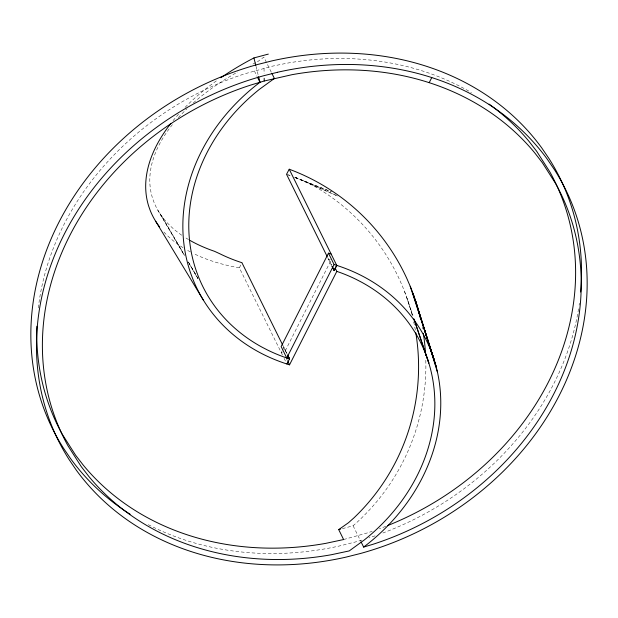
<?xml version="1.0" encoding="UTF-8"?>
<svg xmlns="http://www.w3.org/2000/svg" width="618" height="618" viewBox="0 0 618 618"><rect width="100%" height="100%" fill="white"/><g stroke="black" fill="none" stroke-linecap="round" stroke-linejoin="round"><path stroke-width="0.46" stroke-dasharray="3.09 2.32" d="M285.215 350.9L330.754 260.881M282.457 355.049L239.336 267.81L242.017 262.743M282.14 350.924L281.252 352.608L283.029 353.179M282.588 350.074L283.925 347.54L286.906 353.959M342.395 528.668L353.102 525.764L357.451 521.901A211.124 210.151 -55.2 0 0 425.787 359.722M257.412 61.846L263.847 57.142L271.572 72.769M255.744 62.65L252.399 64.257A209.695 110.746 -13.9 0 0 250.808 65.052M343.616 539.545L367.586 532.84A276.903 236.354 -26.3 0 0 372.16 531.318M328.452 259.089L330.313 259.722M288.336 174.987L290.128 175.682M295.504 177.783L331.348 191.789M295.002 177.327L331.395 191.781M294.948 177.412L338.455 196.424M303.415 180.757L335.813 195.211M157.721 209.965L184.635 255.643M188.451 262.194L197.745 277.969M159.877 213.465L184.481 255.643M189.301 263.909L197.984 278.795M162.279 216.879L184.473 255.288M188.289 261.877L197.984 278.672M254.361 70.915L257.173 76.601M328.552 259.12L331.766 265.616M327.602 257.358L331.665 265.586M282.642 344.944L287.138 354.037M283.832 347.509L287.046 354.006M286.729 359.151L287.532 360.781M284.064 358.293L286.072 362.357M353.102 525.764L360.827 541.399M404.574 291.541L412.901 316.045M407.131 298.54L412.94 315.829M256.022 66.365L258.355 75.728M264.025 68.281L264.11 73.735M286.636 174.315A183.067 156.254 -26.3 0 1 290.723 175.69M294.755 177.165A183.067 156.254 -26.3 0 1 308.776 183.291L314.384 186.257A208.119 207.107 -85.1 0 1 398.71 277.845L401.762 284.643A208.119 207.107 -85.1 0 1 412.191 315.497M413.697 321.847A208.119 207.107 -85.1 0 1 415.335 330.066M422.225 326.914A211.124 210.151 -55.2 0 1 422.565 328.768M239.336 267.81A212.43 116.756 -17 0 1 193.511 253.511M190.398 251.928A212.43 116.756 -17 0 1 185.91 249.425M183.036 247.687A212.43 116.756 -17 0 1 163.631 231.727M173.048 120.664A212.43 116.756 -17 0 1 178.532 114.268M185.091 107.316A212.43 116.756 -17 0 1 218.061 79.683M188.629 239.614A209.695 110.746 -13.9 0 1 184.434 237.026M181.754 235.234A209.695 110.746 -13.9 0 1 154.183 202.719L152.8 198.981A209.695 110.746 -13.9 0 1 172.391 124.658M178.308 117.698A209.695 110.746 -13.9 0 1 187.038 108.706M193.287 102.959A209.695 110.746 -13.9 0 1 237.66 72.012M579.375 303.253A282.99 241.545 -26.3 0 1 579.112 305.122M578.533 308.861A282.99 241.545 -26.3 0 1 382.882 533.01M375.064 535.829A282.99 241.545 -26.3 0 1 368.938 537.892M361.901 540.086A282.99 241.545 -26.3 0 1 354.817 542.125L340.572 545.709A282.99 241.545 -26.3 0 1 147.254 524.134M385.74 526.335A276.903 236.354 -26.3 0 1 379.429 528.738M38.301 307.957A276.903 236.354 -26.3 0 1 244.79 73.789L272.553 66.134L286.59 63.283A276.903 236.354 -26.3 0 1 471.426 92.63"/><path stroke-width="0.93" d="M332.067 266.397L334.168 270.491L336.748 265.392L289.216 169.216L286.543 174.284L327.169 256.493M331.132 254.021L328.467 253.164L281.159 346.59L286.76 358.007L289.309 358.834L287.71 355.582M286.775 357.961L334.083 264.527L328.467 253.164M429.186 82.673L431.766 77.567M258.587 76.663L259.985 82.287L255.875 85.454A189.44 161.7 -26.3 0 0 190.862 273.782L192.893 279.212A189.44 161.7 -26.3 0 0 286.868 363.979L289.533 364.836L336.81 271.395L335.203 268.15M334.075 270.46L336.748 265.392L334.083 264.527M286.868 363.979L289.548 358.911L287.54 354.848M361.229 542.21L363.639 547.085L367.741 543.917A189.44 161.7 -26.3 0 0 432.762 355.589L430.723 350.159A189.44 161.7 -26.3 0 0 336.748 265.392M36.902 326.234A276.903 236.354 -26.3 0 0 62.356 434.408L75.666 455.304L83.283 465.145A276.903 236.354 -26.3 0 0 325.794 543.353L343.616 539.545L338.703 529.595L348.467 522.735L353.875 517.93A208.119 207.107 -85.1 0 0 415.806 332.824M268.32 54.106L253.921 57.938L248.946 60.572A212.43 116.756 -17 0 0 220.889 77.713M363.639 547.085L373.21 544.211A276.903 236.354 -26.3 0 0 555.644 183.592L542.334 162.696L534.717 152.855A276.903 236.354 -26.3 0 0 292.206 74.647L264.226 81.012L250.414 85.16A276.903 236.354 -26.3 0 0 67.972 445.779L81.29 466.675L88.899 476.517A276.903 236.354 -26.3 0 0 331.41 554.717L349.24 550.916L364.172 540.062A183.353 156.501 -26.3 0 0 427.1 357.791L425.122 352.53A183.353 156.501 -26.3 0 0 361.538 282.179L356.308 279.46A183.353 156.501 -26.3 0 0 339.869 272.445L336.81 271.395M338.703 529.595L340.549 529.132M155.697 221.29L203.26 299.923M271.974 73.581L274.384 78.455L259.452 89.301A183.353 156.501 -26.3 0 0 196.524 271.58L198.494 276.833A183.353 156.501 -26.3 0 0 262.078 347.192L267.308 349.904A183.353 156.501 -26.3 0 0 283.747 356.926L289.548 358.911L287.849 355.628M257.575 77.412L259.985 82.287M332.16 266.428L334.176 270.491M282.642 344.944L241.924 262.704A183.067 156.254 -26.3 0 1 219.776 253.735L214.485 251.294A209.695 110.746 -13.9 0 1 190.074 240.456M287.934 361.592L289.533 364.836M419.599 314.941A211.124 210.151 -55.2 0 0 410.213 286.288L407.231 279.367A211.124 210.151 -55.2 0 0 289.216 169.216M413.828 318.772L428.853 363.137L414.168 319.467M410.213 286.288L434.57 361.113L412.94 293.318L436.154 366.713L415.42 300.441L437.513 372.384M253.921 57.938L255.79 65.423M264.18 78.285L264.226 81.012M420.047 316.771A211.124 210.151 -55.2 0 1 420.688 319.521M423.345 333.419A211.124 210.151 -55.2 0 1 425.593 355.002M159.653 226.976A212.43 116.756 -17 0 1 150.019 209.965L148.637 206.01A212.43 116.756 -17 0 1 170.815 123.461M580.65 292.02A282.99 241.545 -26.3 0 0 548.915 158.463L541.785 147.98A282.99 241.545 -26.3 0 0 271.812 60.919L257.559 64.504A282.99 241.545 -26.3 0 0 63.461 448.166L70.599 458.649A282.99 241.545 -26.3 0 0 130.097 514.222M387.532 525.624A276.903 236.354 -26.3 0 0 550.028 172.221L536.71 151.325L529.101 141.483A276.903 236.354 -26.3 0 0 492.762 106.821M489.101 104.125A276.903 236.354 -26.3 0 1 492.036 106.281M277.428 72.291L263.183 75.875A282.99 241.545 -26.3 0 0 69.085 459.537L76.215 470.02A282.99 241.545 -26.3 0 0 346.188 557.081L360.441 553.496A282.99 241.545 -26.3 0 0 554.539 169.834L547.401 159.351A282.99 241.545 -26.3 0 0 277.428 72.291"/></g></svg>
